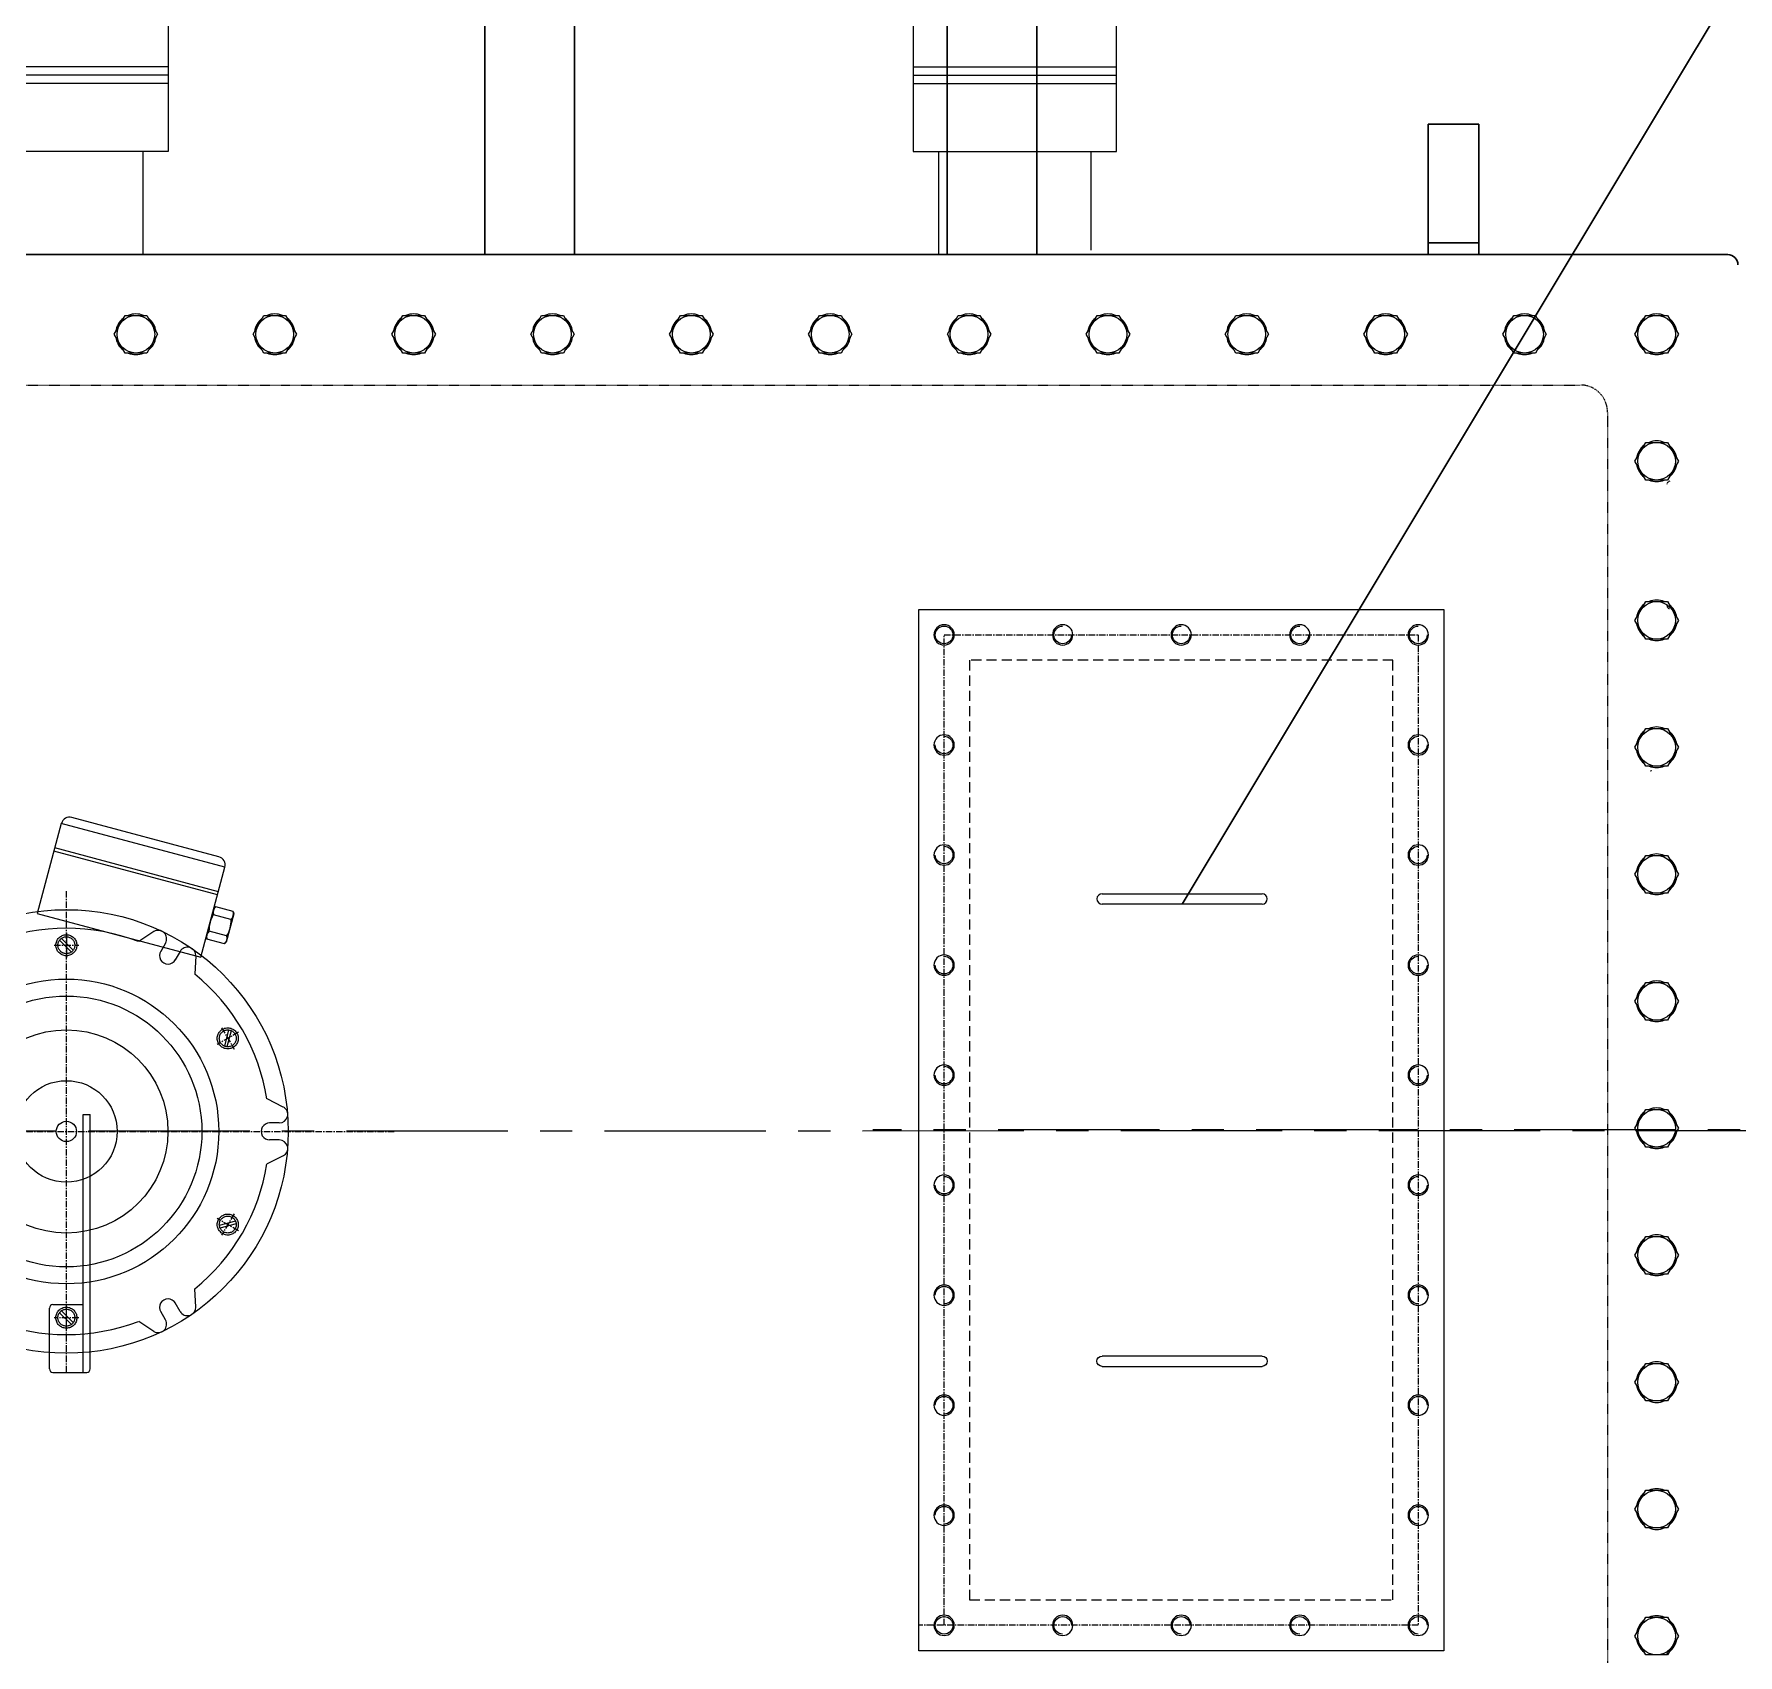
# Model space of a CAD drawing. Extents: x 54056 to 359947, y -41534 to 373650.
# Drawn here: x 80506 to 81512, y -29203 to -28246 of the extents above; entities that cross this region are included whole.
import ezdxf

# ---------------------------------------------------------------- set-up
doc = ezdxf.new("R2010")
doc.units = 0
doc.header["$LTSCALE"] = 3
doc.header["$MEASUREMENT"] = 0
for name, pattern in [('ACISOTGL', [3, 2, -1]), ('CENTER', [50.8, 31.75, -6.35, 6.35, -6.35]), ('CENTERX2', [20.32, 12.7, -2.54, 2.54, -2.54]), ('HIDDEN', [0.2, 0.1, -0.1])]:
    doc.linetypes.add(name, pattern=pattern)
doc.layers.get('0').update_dxf_attribs({"linetype": 'CONTINUOUS', "lineweight": 30})
for name, color, linetype in [('02___PRT_ALL_AXES', 7, 'CONTINUOUS'), ('02__ASM_ALL_AXES', 7, 'CONTINUOUS'), ('1', 6, 'CENTER'), ('2细线层', 4, 'CONTINUOUS'), ('4', 4, 'CONTINUOUS'), ('DEFAULT_2', 8, 'HIDDEN'), ('ROUNDS', 7, 'CONTINUOUS'), ('THICK_LINE', 255, 'CONTINUOUS')]:
    doc.layers.add(name, color=color, linetype=linetype)
doc.layers.add('DIM', color=4, linetype='CONTINUOUS', lineweight=20)
doc.layers.add('标注、文本', color=3, linetype='CONTINUOUS', lineweight=25)

# ---------------------------------------------------------------- blocks, each defined once
blk = doc.blocks.new('965821542')
at = {"color": 3, "ltscale": 2}
blk.add_line((176126.7, -208033.5), (175452.7, -208033.5), dxfattribs=at)
at = {"layer": '1', "color": 3, "ltscale": 8}
for p, q in [((175482.7, -207766), (176067.7, -207766)), ((176077.7, -207766), (175482.7, -207766)), ((175482.7, -207766), (176077.7, -207766)), ((175482.7, -207988.5), (175482.7, -207766)), ((175492.7, -207988.5), (175492.7, -207766)), ((175527.7, -207988.5), (175527.7, -207766)), ((175537.7, -207988.5), (175537.7, -207766)), ((175572.7, -207988.5), (175572.7, -207766)), ((175582.7, -207988.5), (175582.7, -207766)), ((175617.7, -207988.5), (175617.7, -207766)), ((175627.7, -207988.5), (175627.7, -207766)), ((175662.7, -207988.5), (175662.7, -207766)), ((175672.7, -207988.5), (175672.7, -207766)), ((175707.7, -207988.5), (175707.7, -207766)), ((175717.7, -207988.5), (175717.7, -207766)), ((175752.7, -207988.5), (175752.7, -207766)), ((175762.7, -207988.5), (175762.7, -207766)), ((175797.7, -207988.5), (175797.7, -207766)), ((175807.7, -207988.5), (175807.7, -207766)), ((175842.7, -207988.5), (175842.7, -207766)), ((175852.7, -207988.5), (175852.7, -207766)), ((175887.7, -207988.5), (175887.7, -207766)), ((175897.7, -207988.5), (175897.7, -207766)), ((175932.7, -207988.5), (175932.7, -207766)), ((175942.7, -207988.5), (175942.7, -207766)), ((175977.7, -207988.5), (175977.7, -207766)), ((175987.7, -207988.5), (175987.7, -207766)), ((176022.7, -207988.5), (176022.7, -207766)), ((176032.7, -207988.5), (176032.7, -207766)), ((176067.7, -207988.5), (176067.7, -207766)), ((176077.7, -207988.5), (176077.7, -207766)), ((176176.7, -207973.5), (176176.7, -208093.5)), ((176181.7, -207973.5), (176181.7, -208093.5)), ((176186.7, -207973.5), (176186.7, -208093.5)), ((175452.7, -207988.5), (176126.7, -207988.5)), ((176226.7, -207988.5), (176287.7, -207988.5)), ((176287.7, -207988.5), (176287.7, -208078.5)), ((175452.7, -208078.5), (176126.7, -208078.5)), ((175482.7, -208078.5), (175482.7, -208301)), ((175492.7, -208078.5), (175492.7, -208301)), ((175527.7, -208078.5), (175527.7, -208301)), ((175537.7, -208078.5), (175537.7, -208301)), ((175572.7, -208078.5), (175572.7, -208301)), ((175582.7, -208078.5), (175582.7, -208301)), ((175617.7, -208078.5), (175617.7, -208301)), ((175627.7, -208078.5), (175627.7, -208301)), ((175662.7, -208078.5), (175662.7, -208301)), ((175672.7, -208078.5), (175672.7, -208301)), ((175707.7, -208078.5), (175707.7, -208301)), ((175717.7, -208078.5), (175717.7, -208301)), ((175752.7, -208078.5), (175752.7, -208301)), ((175762.7, -208078.5), (175762.7, -208301)), ((175797.7, -208078.5), (175797.7, -208301)), ((175807.7, -208078.5), (175807.7, -208301)), ((175842.7, -208078.5), (175842.7, -208301)), ((175852.7, -208078.5), (175852.7, -208301)), ((175887.7, -208078.5), (175887.7, -208301)), ((175897.7, -208078.5), (175897.7, -208301)), ((175932.7, -208078.5), (175932.7, -208301)), ((175942.7, -208078.5), (175942.7, -208301)), ((175977.7, -208078.5), (175977.7, -208301)), ((175987.7, -208078.5), (175987.7, -208301)), ((176022.7, -208078.5), (176022.7, -208301)), ((176032.7, -208078.5), (176032.7, -208301)), ((176067.7, -208078.5), (176067.7, -208301)), ((176077.7, -208078.5), (176077.7, -208301)), ((176226.7, -208078.5), (176285, -208078.5)), ((176077.7, -208301), (175482.7, -208301))]:
    blk.add_line(p, q, dxfattribs=at)
at = {"layer": '1', "color": 3, "ltscale": 4}
for p, q in [((175452.7, -207988.5), (175452.7, -208078.5)), ((175462.7, -207988.5), (175462.7, -208078.5))]:
    blk.add_line(p, q, dxfattribs=at)
at = {"layer": '1', "color": 3, "ltscale": 8}
blk.add_lwpolyline([(176126.7, -207973.5), (176226.7, -207973.5), (176226.7, -208093.5), (176126.7, -208093.5)], close=True, dxfattribs=at)
blk = doc.blocks.new('压力释放阀')
at = {"layer": '1', "color": 1, "linetype": 'CENTERX2', "lineweight": -3, "ltscale": 0.1}
for p, q in [((57156.8, -167760.2), (57156.8, -167475.7)), ((57149.5, -167507.9), (57164.1, -167507.9)), ((57057.9, -167569.2), (57065.2, -167556.6)), ((57248.5, -167556.6), (57255.8, -167569.2)), ((57055.3, -167559.3), (57067.9, -167566.6)), ((57258.4, -167559.3), (57245.8, -167566.6)), ((56962.5, -167617.9), (57351.2, -167617.9)), ((57065.2, -167679.2), (57057.9, -167666.6)), ((57255.8, -167666.6), (57248.5, -167679.2)), ((57055.3, -167676.6), (57067.9, -167669.3)), ((57258.4, -167676.6), (57245.8, -167669.3)), ((57164.1, -167727.9), (57149.5, -167727.9))]:
    blk.add_line(p, q, dxfattribs=at)
at = {"layer": '1'}
for p, q in [((57152.8, -167505), (57159.8, -167512)), ((57153.9, -167503.9), (57160.9, -167510.8)), ((57252.6, -167557.9), (57250.1, -167567.5)), ((57056.6, -167563.4), (57066.1, -167560.9)), ((57057, -167565), (57066.6, -167562.4)), ((57254.2, -167558.4), (57251.6, -167567.9)), ((57059.5, -167677.5), (57062.1, -167667.9)), ((57061.1, -167677.9), (57063.6, -167668.4)), ((57256.7, -167670.9), (57247.1, -167673.4)), ((57257.1, -167672.4), (57247.5, -167675)), ((57159.8, -167732), (57152.8, -167725)), ((57160.9, -167730.8), (57153.9, -167723.9))]:
    blk.add_line(p, q, dxfattribs=at)
for centre, radius in [((57156.8, -167507.9), 6.2), ((57156.8, -167507.9), 5), ((57061.6, -167562.9), 6.2), ((57061.6, -167562.9), 5), ((57252.1, -167562.9), 6.2), ((57252.1, -167562.9), 5), ((57061.6, -167672.9), 6.2), ((57061.6, -167672.9), 5), ((57252.1, -167672.9), 6.2), ((57252.1, -167672.9), 5), ((57156.8, -167727.9), 6.2), ((57156.8, -167727.9), 5)]:
    blk.add_circle(centre, radius, dxfattribs=at)
at = {"layer": '4'}
for p, q in [((57156.8, -167500.6), (57156.8, -167515.2)), ((57156.8, -167735.2), (57156.8, -167720.6))]:
    blk.add_line(p, q, dxfattribs=at)
at = {"layer": 'THICK_LINE', "color": 95, "linetype": 'Continuous'}
for p, q in [((57243.9, -167486.3), (57239.4, -167502.9)), ((57245, -167485.2), (57243.9, -167486.3)), ((57255.3, -167487.9), (57245, -167485.2)), ((57254, -167492.7), (57243.7, -167490)), ((57255.7, -167489.4), (57251.2, -167506)), ((57255.3, -167487.9), (57255.7, -167489.4)), ((57239.8, -167504.3), (57239.4, -167502.9)), ((57250.1, -167507.1), (57239.8, -167504.3)), ((57251.4, -167502.3), (57241.1, -167499.6)), ((57250.1, -167507.1), (57251.2, -167506))]:
    blk.add_line(p, q, dxfattribs=at)
for centre, radius, start, end in [((57248, -167488.6), 4.57, 131.2954, 197.0856), ((57259, -167499.2), 18, 148.9966, 181.0034), ((57236.1, -167493.1), 18, 328.9966, 1.0034), ((57250.9, -167489.4), 4.57, 312.9144, 18.7046), ((57244.2, -167502.9), 4.57, 132.9144, 198.7046), ((57247.1, -167503.7), 4.57, 311.2954, 17.5588)]:
    blk.add_arc(centre, radius, start, end, dxfattribs=at)
at = {"layer": '标注、文本'}
for p, q in [((57153.8, -167435.9), (57139.6, -167489.1)), ((57250.4, -167461.8), (57153.8, -167435.9)), ((57246.9, -167455.7), (57160, -167432.4)), ((57246, -167478.2), (57149.4, -167452.4)), ((57246.6, -167476.3), (57150, -167450.4)), ((57236.2, -167514.9), (57250.4, -167461.8)), ((57139.6, -167489.1), (57236.2, -167514.9)), ((57098.4, -167506.6), (57101.2, -167511.6)), ((57098.4, -167506.6), (57101.2, -167511.6)), ((57105.3, -167499.8), (57114.2, -167505.7)), ((57208.4, -167499.8), (57199.5, -167505.7)), ((57215.3, -167506.6), (57212.5, -167511.6)), ((57080.4, -167514.2), (57081, -167524.9)), ((57089.7, -167511.6), (57092.6, -167516.6)), ((57224, -167511.6), (57221.1, -167516.6)), ((57224, -167511.6), (57221.1, -167516.6)), ((57233.3, -167514.2), (57232.7, -167524.9)), ((57028.8, -167603.5), (57038.4, -167598.7)), ((57166.8, -167760.2), (57166.8, -167607.9)), ((57166.8, -167607.9), (57170.8, -167607.9)), ((57170.8, -167758.2), (57170.8, -167607.9)), ((57284.9, -167603.5), (57275.3, -167598.7)), ((57031.2, -167612.9), (57036.9, -167612.9)), ((57031.2, -167612.9), (57036.9, -167612.9)), ((57282.5, -167612.9), (57276.7, -167612.9)), ((57031.2, -167622.9), (57036.9, -167622.9)), ((57282.5, -167622.9), (57276.7, -167622.9)), ((57282.5, -167622.9), (57276.7, -167622.9)), ((57028.8, -167632.3), (57038.4, -167637.1)), ((57284.9, -167632.3), (57275.3, -167637.1)), ((57080.4, -167721.6), (57081, -167710.9)), ((57233.3, -167721.6), (57232.7, -167710.9)), ((57089.7, -167724.2), (57092.6, -167719.2)), ((57089.7, -167724.2), (57092.6, -167719.2)), ((57098.4, -167729.2), (57101.2, -167724.2)), ((57146.8, -167758.2), (57146.8, -167722.2)), ((57148.8, -167720.2), (57166.8, -167720.2)), ((57215.3, -167729.2), (57212.5, -167724.2)), ((57215.3, -167729.2), (57212.5, -167724.2)), ((57224, -167724.2), (57221.1, -167719.2)), ((57105.3, -167736), (57114.2, -167730.1)), ((57208.4, -167736), (57199.5, -167730.1)), ((57148.8, -167760.2), (57168.8, -167760.2))]:
    blk.add_line(p, q, dxfattribs=at)
for radius in [131, 90, 80, 60, 30, 6]:
    blk.add_circle((57156.8, -167617.9), radius, dxfattribs=at)
for centre, radius, start, end in [((57158.7, -167437.2), 5, 75, 165), ((57245.6, -167460.5), 5, 345, 75), ((57102.7, -167504.1), 5, 59.0943, 210), ((57156.8, -167617.9), 120, 69.2011, 110.7989), ((57211, -167504.1), 5, 330, 120.9057), ((57085.4, -167514.1), 5, 30, 180.9057), ((57096.8, -167514), 5, 208.806, 31.194), ((57216.8, -167514), 5, 148.806, 331.194), ((57228.3, -167514.1), 5, 359.0943, 150), ((57156.8, -167617.9), 120, 129.2011, 170.7989), ((57156.8, -167617.9), 120, 9.2011, 50.7989), ((57031.2, -167607.9), 5, 119.0943, 270), ((57282.5, -167607.9), 5, 270, 60.9057), ((57036.8, -167617.9), 5, 268.806, 91.194), ((57276.8, -167617.9), 5, 88.806, 271.194), ((57031.2, -167627.9), 5, 90, 240.9057), ((57282.5, -167627.9), 5, 299.0943, 90), ((57156.8, -167617.9), 120, 189.2011, 230.7989), ((57156.8, -167617.9), 120, 309.2011, 350.7989), ((57096.8, -167721.8), 5, 328.806, 151.194), ((57216.8, -167721.8), 5, 28.806, 211.194), ((57085.4, -167721.7), 5, 179.0943, 330), ((57148.8, -167722.2), 2, 90, 180), ((57228.3, -167721.7), 5, 210, 0.9057), ((57102.7, -167731.7), 5, 150, 300.9057), ((57156.8, -167617.9), 120, 249.2011, 290.7989), ((57211, -167731.7), 5, 239.0943, 30), ((57148.8, -167758.2), 2, 180, 270)]:
    blk.add_arc(centre, radius, start, end, dxfattribs=at)
at = {"layer": '标注、文本', "lineweight": -3, "ltscale": 0.1}
blk.add_arc((57168.8, -167758.2), 2, 270, 0, dxfattribs=at)
blk = doc.blocks.new('A$C279C5193')
at = {"layer": '2细线层', "ltscale": 5}
for points in [[(3, 6), (97.6, 6)], [(97.6, 0), (3, 0)]]:
    blk.add_lwpolyline(points, dxfattribs=at)
for centre, start, end in [((3, 3), 90, 270), ((97.6, 3), 270, 90)]:
    blk.add_arc(centre, 3.02, start, end, dxfattribs=at)
blk = doc.blocks.new('A$Ca25edfa1')
at = {"color": 2, "linetype": 'ACISOTGL', "lineweight": -3}
blk.add_lwpolyline([(-199.75, 122.52), (355.25, 122.52), (355.25, -127.48), (-199.75, -127.48)], close=True, dxfattribs=at)
at = {"color": 3}
for centre, start, end in [((-214.75, 137.52), 180, 90), ((-214.75, 137.52), 180, 90), ((-214.75, 137.52), 180, 90), ((-214.75, 137.52), 180, 90), ((-149.75, 137.52), 180, 90), ((-84.75, 137.52), 180, 90), ((-19.75, 137.52), 180, 90), ((45.25, 137.52), 90, 0), ((110.25, 137.52), 90, 0), ((175.25, 137.52), 90, 0), ((240.25, 137.52), 90, 0), ((305.25, 137.52), 90, 0), ((370.25, 137.52), 90, 0), ((370.25, 137.52), 90, 0), ((370.25, 137.52), 90, 0), ((-214.75, 67.52), 180, 90), ((370.25, 67.52), 90, 0), ((-214.75, -2.48), 180, 90), ((370.25, -2.48), 90, 0), ((-214.75, -72.48), 180, 90), ((370.25, -72.48), 90, 0), ((-214.75, -142.48), 180, 90), ((-214.75, -142.48), 270, 180), ((-214.75, -142.48), 270, 180), ((-214.75, -142.48), 270, 180), ((-214.75, -142.48), 270, 180), ((-214.75, -142.48), 270, 180), ((-149.75, -142.48), 270, 180), ((-84.75, -142.48), 270, 180), ((-19.75, -142.48), 270, 180), ((45.25, -142.48), 0, 270), ((110.25, -142.48), 0, 270), ((175.25, -142.48), 0, 270), ((240.25, -142.48), 0, 270), ((305.25, -142.48), 0, 270), ((370.25, -142.48), 90, 0), ((370.25, -142.48), 0, 270), ((370.25, -142.48), 0, 270), ((370.25, -142.48), 0, 270), ((370.25, -142.48), 0, 270)]:
    blk.add_arc(centre, 5.2, start, end, dxfattribs=at)
at = {"layer": '1', "color": 1, "linetype": 'CENTERX2', "lineweight": -3, "ltscale": 0.1}
for p, q in [((370.25, 137.52), (-214.75, 137.52)), ((-214.75, 137.52), (-214.75, -157.48)), ((370.25, -142.48), (370.25, 137.52)), ((-214.75, -142.48), (370.25, -142.48))]:
    blk.add_line(p, q, dxfattribs=at)
at = {"layer": '2细线层', "ltscale": 5}
for p, q in [((385.25, 152.52), (-229.75, 152.52)), ((-229.75, 152.52), (-229.75, -157.48)), ((385.25, -157.48), (385.25, 152.52)), ((-229.75, -157.48), (385.25, -157.48))]:
    blk.add_line(p, q, dxfattribs=at)
for centre in [(-214.75, 137.52), (-214.75, 137.52), (-214.75, 137.52), (-214.75, 137.52), (-149.75, 137.52), (-84.75, 137.52), (-19.75, 137.52), (45.25, 137.52), (110.25, 137.52), (175.25, 137.52), (240.25, 137.52), (305.25, 137.52), (370.25, 137.52), (370.25, 137.52), (370.25, 137.52), (-214.75, 67.52), (370.25, 67.52), (-214.75, -2.48), (370.25, -2.48), (-214.75, -72.48), (370.25, -72.48), (-214.75, -142.48), (-214.75, -142.48), (-214.75, -142.48), (-214.75, -142.48), (-214.75, -142.48), (-214.75, -142.48), (-149.75, -142.48), (-84.75, -142.48), (-19.75, -142.48), (45.25, -142.48), (110.25, -142.48), (175.25, -142.48), (240.25, -142.48), (305.25, -142.48), (370.25, -142.48), (370.25, -142.48), (370.25, -142.48), (370.25, -142.48), (370.25, -142.48)]:
    blk.add_circle(centre, 6, dxfattribs=at)
at = {"layer": '标注、文本', "rotation": 90.00000000000001}
blk.add_blockref('A$C279C5193', (-55.79, -52.24), dxfattribs=at)
at = {"layer": '标注、文本', "xscale": -1, "rotation": 270}
blk.add_blockref('A$C279C5193', (211.29, -52.24), dxfattribs=at)

msp = doc.modelspace()

# ---------------------------------------------------------------- linework, layer by layer
at = {"color": 1, "linetype": 'ByBlock'}
msp.add_line((81183.566, -28759.812), (81844.146, -27659.49), dxfattribs=at)
at = {"color": 7, "linetype": 'Continuous'}
for p, q in [((80771.75, -28376.23), (80771.75, -27943.23)), ((80824.75, -28376.23), (80824.75, -27943.23)), ((81044.75, -27943.23), (81044.75, -28376.23)), ((81097.75, -27943.23), (81097.75, -28376.23)), ((81358.75, -28299.23), (81328.75, -28299.23)), ((81328.75, -28299.23), (81328.75, -28376.23)), ((81358.75, -28376.23), (81358.75, -28299.23)), ((81358.75, -28369.23), (81328.75, -28369.23)), ((81505.75, -28376.23), (79543.75, -28376.23))]:
    msp.add_line(p, q, dxfattribs=at)
msp.add_arc((81505.75, -28382.23), 6, 0, 90, dxfattribs=at)
at = {"layer": '02___PRT_ALL_AXES', "color": 7, "linetype": 'Continuous'}
for p, q in [((80552.918, -28423.23), (80559.334, -28412.117)), ((80559.334, -28412.117), (80572.166, -28412.117)), ((80572.166, -28412.117), (80578.582, -28423.23)), ((80634.918, -28423.23), (80641.334, -28412.117)), ((80641.334, -28412.117), (80654.166, -28412.117)), ((80654.166, -28412.117), (80660.582, -28423.23)), ((80716.918, -28423.23), (80723.334, -28412.117)), ((80723.334, -28412.117), (80736.166, -28412.117)), ((80736.166, -28412.117), (80742.582, -28423.23)), ((80798.918, -28423.23), (80805.334, -28412.117)), ((80805.334, -28412.117), (80818.166, -28412.117)), ((80818.166, -28412.117), (80824.582, -28423.23)), ((80880.918, -28423.23), (80887.334, -28412.117)), ((80887.334, -28412.117), (80900.166, -28412.117)), ((80900.166, -28412.117), (80906.582, -28423.23)), ((80962.918, -28423.23), (80969.334, -28412.117)), ((80969.334, -28412.117), (80982.166, -28412.117)), ((80982.166, -28412.117), (80988.582, -28423.23)), ((81044.918, -28423.23), (81051.334, -28412.117)), ((81051.334, -28412.117), (81064.166, -28412.117)), ((81064.166, -28412.117), (81070.582, -28423.23)), ((81126.918, -28423.23), (81133.334, -28412.117)), ((81133.334, -28412.117), (81146.166, -28412.117)), ((81146.166, -28412.117), (81152.582, -28423.23)), ((81208.918, -28423.23), (81215.334, -28412.117)), ((81215.334, -28412.117), (81228.166, -28412.117)), ((81228.166, -28412.117), (81234.582, -28423.23)), ((81290.918, -28423.23), (81297.334, -28412.117)), ((81297.334, -28412.117), (81310.166, -28412.117)), ((81310.166, -28412.117), (81316.582, -28423.23)), ((81372.918, -28423.23), (81379.334, -28412.117)), ((81379.334, -28412.117), (81392.166, -28412.117)), ((81392.166, -28412.117), (81398.582, -28423.23)), ((81450.918, -28423.23), (81457.334, -28412.117)), ((81457.334, -28412.117), (81470.166, -28412.117)), ((81470.166, -28412.117), (81476.582, -28423.23)), ((80559.334, -28434.342), (80552.918, -28423.23)), ((80578.582, -28423.23), (80572.166, -28434.342)), ((80641.334, -28434.342), (80634.918, -28423.23)), ((80660.582, -28423.23), (80654.166, -28434.342)), ((80723.334, -28434.342), (80716.918, -28423.23)), ((80742.582, -28423.23), (80736.166, -28434.342)), ((80805.334, -28434.342), (80798.918, -28423.23)), ((80824.582, -28423.23), (80818.166, -28434.342)), ((80887.334, -28434.342), (80880.918, -28423.23)), ((80906.582, -28423.23), (80900.166, -28434.342)), ((80969.334, -28434.342), (80962.918, -28423.23)), ((80988.582, -28423.23), (80982.166, -28434.342)), ((81051.334, -28434.342), (81044.918, -28423.23)), ((81070.582, -28423.23), (81064.166, -28434.342)), ((81133.334, -28434.342), (81126.918, -28423.23)), ((81152.582, -28423.23), (81146.166, -28434.342)), ((81215.334, -28434.342), (81208.918, -28423.23)), ((81234.582, -28423.23), (81228.166, -28434.342)), ((81297.334, -28434.342), (81290.918, -28423.23)), ((81316.582, -28423.23), (81310.166, -28434.342)), ((81379.334, -28434.342), (81372.918, -28423.23)), ((81398.582, -28423.23), (81392.166, -28434.342)), ((81457.334, -28434.342), (81450.918, -28423.23)), ((81476.582, -28423.23), (81470.166, -28434.342)), ((80572.166, -28434.342), (80559.334, -28434.342)), ((80654.166, -28434.342), (80641.334, -28434.342)), ((80736.166, -28434.342), (80723.334, -28434.342)), ((80818.166, -28434.342), (80805.334, -28434.342)), ((80900.166, -28434.342), (80887.334, -28434.342)), ((80982.166, -28434.342), (80969.334, -28434.342)), ((81064.166, -28434.342), (81051.334, -28434.342)), ((81146.166, -28434.342), (81133.334, -28434.342)), ((81228.166, -28434.342), (81215.334, -28434.342)), ((81310.166, -28434.342), (81297.334, -28434.342)), ((81392.166, -28434.342), (81379.334, -28434.342)), ((81470.166, -28434.342), (81457.334, -28434.342)), ((81450.918, -28498.23), (81457.334, -28487.117)), ((81457.334, -28487.117), (81470.166, -28487.117)), ((81470.166, -28487.117), (81476.582, -28498.23)), ((81457.334, -28509.342), (81450.918, -28498.23)), ((81476.582, -28498.23), (81470.166, -28509.342)), ((81470.166, -28509.342), (81457.334, -28509.342)), ((81450.918, -28592.23), (81457.334, -28581.118)), ((81457.334, -28581.118), (81470.166, -28581.118)), ((81470.166, -28581.118), (81476.582, -28592.23)), ((81457.334, -28603.342), (81450.918, -28592.23)), ((81476.582, -28592.23), (81470.166, -28603.342)), ((81470.166, -28603.342), (81457.334, -28603.342)), ((81450.918, -28667.23), (81457.334, -28656.118)), ((81457.334, -28656.118), (81470.166, -28656.118)), ((81470.166, -28656.118), (81476.582, -28667.23)), ((81457.334, -28678.342), (81450.918, -28667.23)), ((81476.582, -28667.23), (81470.166, -28678.342)), ((81470.166, -28678.342), (81457.334, -28678.342)), ((81450.918, -28742.23), (81457.334, -28731.118)), ((81457.334, -28731.118), (81470.166, -28731.118)), ((81470.166, -28731.118), (81476.582, -28742.23)), ((81457.334, -28753.342), (81450.918, -28742.23)), ((81476.582, -28742.23), (81470.166, -28753.342)), ((81470.166, -28753.342), (81457.334, -28753.342)), ((81450.918, -28817.23), (81457.334, -28806.118)), ((81457.334, -28806.118), (81470.166, -28806.118)), ((81470.166, -28806.118), (81476.582, -28817.23)), ((81457.334, -28828.342), (81450.918, -28817.23)), ((81476.582, -28817.23), (81470.166, -28828.342)), ((81470.166, -28828.342), (81457.334, -28828.342)), ((81450.918, -28892.23), (81457.334, -28881.118)), ((81457.334, -28881.118), (81470.166, -28881.118)), ((81470.166, -28881.118), (81476.582, -28892.23)), ((81457.334, -28903.342), (81450.918, -28892.23)), ((81476.582, -28892.23), (81470.166, -28903.342)), ((81470.166, -28903.342), (81457.334, -28903.342)), ((81450.918, -28967.23), (81457.334, -28956.118)), ((81457.334, -28956.118), (81470.166, -28956.118)), ((81470.166, -28956.118), (81476.582, -28967.23)), ((81457.334, -28978.342), (81450.918, -28967.23)), ((81476.582, -28967.23), (81470.166, -28978.342)), ((81470.166, -28978.342), (81457.334, -28978.342)), ((81450.918, -29042.23), (81457.334, -29031.118)), ((81457.334, -29031.118), (81470.166, -29031.118)), ((81470.166, -29031.118), (81476.582, -29042.23)), ((81457.334, -29053.342), (81450.918, -29042.23)), ((81476.582, -29042.23), (81470.166, -29053.342)), ((81470.166, -29053.342), (81457.334, -29053.342)), ((81450.918, -29117.23), (81457.334, -29106.118)), ((81457.334, -29106.118), (81470.166, -29106.118)), ((81470.166, -29106.118), (81476.582, -29117.23)), ((81457.334, -29128.342), (81450.918, -29117.23)), ((81476.582, -29117.23), (81470.166, -29128.342)), ((81470.166, -29128.342), (81457.334, -29128.342)), ((81450.918, -29192.23), (81457.334, -29181.118)), ((81457.334, -29181.118), (81470.166, -29181.118)), ((81470.166, -29181.118), (81476.582, -29192.23)), ((81457.334, -29203.342), (81450.918, -29192.23)), ((81476.582, -29192.23), (81470.166, -29203.342)), ((81470.166, -29203.342), (81457.334, -29203.342))]:
    msp.add_line(p, q, dxfattribs=at)
at = {"layer": '02___PRT_ALL_AXES', "color": 7, "linetype": 'CENTER'}
msp.add_line((81779.75, -28893.23), (81000.867, -28893.23), dxfattribs=at)
at = {"layer": '02___PRT_ALL_AXES', "color": 7, "linetype": 'Continuous'}
for centre in [(80565.75, -28423.23), (80647.75, -28423.23), (80729.75, -28423.23), (80811.75, -28423.23), (80893.75, -28423.23), (80975.75, -28423.23), (81057.75, -28423.23), (81139.75, -28423.23), (81221.75, -28423.23), (81303.75, -28423.23), (81385.75, -28423.23), (81463.75, -28423.23), (81463.75, -28498.23), (81463.75, -28592.23), (81463.75, -28667.23), (81463.75, -28742.23), (81463.75, -28817.23), (81463.75, -28892.23), (81463.75, -28967.23), (81463.75, -29042.23), (81463.75, -29117.23), (81463.75, -29192.23)]:
    msp.add_circle(centre, 11.113, dxfattribs=at)
for centre, start, end in [((80565.75, -28423.23), 67.934617, 112.065383), ((80647.75, -28423.23), 67.934617, 112.065383), ((80729.75, -28423.23), 67.934617, 112.065383), ((80811.75, -28423.23), 67.934617, 112.065383), ((80893.75, -28423.23), 67.934617, 112.065383), ((80975.75, -28423.23), 67.934617, 112.065383), ((81057.75, -28423.23), 67.934617, 112.065383), ((81139.75, -28423.23), 67.934617, 112.065383), ((81221.75, -28423.23), 67.934617, 112.065383), ((81303.75, -28423.23), 67.934617, 112.065383), ((81385.75, -28423.23), 67.934617, 112.065383), ((81463.75, -28423.23), 67.934617, 112.065383), ((80565.75, -28423.23), 127.934617, 172.064893), ((80565.75, -28423.23), 7.935107, 52.065383), ((80647.75, -28423.23), 127.934617, 172.064893), ((80647.75, -28423.23), 7.935107, 52.065383), ((80729.75, -28423.23), 127.934617, 172.064893), ((80729.75, -28423.23), 7.935107, 52.065383), ((80811.75, -28423.23), 127.934617, 172.064893), ((80811.75, -28423.23), 7.935107, 52.065383), ((80893.75, -28423.23), 127.934617, 172.064893), ((80893.75, -28423.23), 7.935107, 52.065383), ((80975.75, -28423.23), 127.934617, 172.064893), ((80975.75, -28423.23), 7.935107, 52.065383), ((81057.75, -28423.23), 127.934617, 172.064893), ((81057.75, -28423.23), 7.935107, 52.065383), ((81139.75, -28423.23), 127.934617, 172.064893), ((81139.75, -28423.23), 7.935107, 52.065383), ((81221.75, -28423.23), 127.934617, 172.064893), ((81221.75, -28423.23), 7.935107, 52.065383), ((81303.75, -28423.23), 127.934617, 172.064893), ((81303.75, -28423.23), 7.935107, 52.065383), ((81385.75, -28423.23), 127.934617, 172.064893), ((81385.75, -28423.23), 7.935107, 52.065383), ((81463.75, -28423.23), 127.934617, 172.064893), ((81463.75, -28423.23), 7.935107, 52.065383), ((80565.75, -28423.23), 187.935107, 232.065383), ((80565.75, -28423.23), 307.934617, 352.064893), ((80647.75, -28423.23), 187.935107, 232.065383), ((80647.75, -28423.23), 307.934617, 352.064893), ((80729.75, -28423.23), 187.935107, 232.065383), ((80729.75, -28423.23), 307.934617, 352.064893), ((80811.75, -28423.23), 187.935107, 232.065383), ((80811.75, -28423.23), 307.934617, 352.064893), ((80893.75, -28423.23), 187.935107, 232.065383), ((80893.75, -28423.23), 307.934617, 352.064893), ((80975.75, -28423.23), 187.935107, 232.065383), ((80975.75, -28423.23), 307.934617, 352.064893), ((81057.75, -28423.23), 187.935107, 232.065383), ((81057.75, -28423.23), 307.934617, 352.064893), ((81139.75, -28423.23), 187.935107, 232.065383), ((81139.75, -28423.23), 307.934617, 352.064893), ((81221.75, -28423.23), 187.935107, 232.065383), ((81221.75, -28423.23), 307.934617, 352.064893), ((81303.75, -28423.23), 187.935107, 232.065383), ((81303.75, -28423.23), 307.934617, 352.064893), ((81385.75, -28423.23), 187.935107, 232.065383), ((81385.75, -28423.23), 307.934617, 352.064893), ((81463.75, -28423.23), 187.935107, 232.065383), ((81463.75, -28423.23), 307.934617, 352.064893), ((80565.75, -28423.23), 247.934617, 292.065383), ((80647.75, -28423.23), 247.934617, 292.065383), ((80729.75, -28423.23), 247.934617, 292.065383), ((80811.75, -28423.23), 247.934617, 292.065383), ((80893.75, -28423.23), 247.934617, 292.065383), ((80975.75, -28423.23), 247.934617, 292.065383), ((81057.75, -28423.23), 247.934617, 292.065383), ((81139.75, -28423.23), 247.934617, 292.065383), ((81221.75, -28423.23), 247.934617, 292.065383), ((81303.75, -28423.23), 247.934617, 292.065383), ((81385.75, -28423.23), 247.934617, 292.065383), ((81463.75, -28423.23), 247.934617, 292.065383), ((81463.75, -28498.23), 127.934617, 172.064893), ((81463.75, -28498.23), 67.934617, 112.065383), ((81463.75, -28498.23), 7.935107, 52.065383), ((81463.75, -28498.23), 187.935107, 232.065383), ((81463.75, -28498.23), 307.934617, 352.064893), ((81463.75, -28498.23), 247.934617, 292.065383), ((81463.75, -28592.23), 127.934617, 172.064893), ((81463.75, -28592.23), 67.934617, 112.065383), ((81463.75, -28592.23), 7.935107, 52.065383), ((81463.75, -28592.23), 187.935107, 232.065383), ((81463.75, -28592.23), 247.934617, 292.065383), ((81463.75, -28592.23), 307.934617, 352.064893), ((81463.75, -28667.23), 127.934617, 172.064893), ((81463.75, -28667.23), 67.934617, 112.065383), ((81463.75, -28667.23), 7.935107, 52.065383), ((81463.75, -28667.23), 187.935107, 232.065383), ((81463.75, -28667.23), 307.934617, 352.064893), ((81463.75, -28667.23), 247.934617, 292.065383), ((81463.75, -28742.23), 127.934617, 172.064893), ((81463.75, -28742.23), 67.934617, 112.065383), ((81463.75, -28742.23), 7.935107, 52.065383), ((81463.75, -28742.23), 187.935107, 232.065383), ((81463.75, -28742.23), 307.934617, 352.064893), ((81463.75, -28742.23), 247.934617, 292.065383), ((81463.75, -28817.23), 127.934617, 172.064893), ((81463.75, -28817.23), 67.934617, 112.065383), ((81463.75, -28817.23), 7.935107, 52.065383), ((81463.75, -28817.23), 187.935107, 232.065383), ((81463.75, -28817.23), 307.934617, 352.064893), ((81463.75, -28817.23), 247.934617, 292.065383), ((81463.75, -28892.23), 127.934617, 172.064893), ((81463.75, -28892.23), 67.934617, 112.065383), ((81463.75, -28892.23), 7.935107, 52.065383), ((81463.75, -28892.23), 187.935107, 232.065383), ((81463.75, -28892.23), 307.934617, 352.064893), ((81463.75, -28892.23), 247.934617, 292.065383), ((81463.75, -28967.23), 67.934617, 112.065383), ((81463.75, -28967.23), 127.934617, 172.064893), ((81463.75, -28967.23), 7.935107, 52.065383), ((81463.75, -28967.23), 187.935107, 232.065383), ((81463.75, -28967.23), 307.934617, 352.064893), ((81463.75, -28967.23), 247.934617, 292.065383), ((81463.75, -29042.23), 127.934617, 172.064893), ((81463.75, -29042.23), 67.934617, 112.065383), ((81463.75, -29042.23), 7.935107, 52.065383), ((81463.75, -29042.23), 187.935107, 232.065383), ((81463.75, -29042.23), 307.934617, 352.064893), ((81463.75, -29042.23), 247.934617, 292.065383), ((81463.75, -29117.23), 67.934617, 112.065383), ((81463.75, -29117.23), 127.934617, 172.064893), ((81463.75, -29117.23), 7.935107, 52.065383), ((81463.75, -29117.23), 187.935107, 232.065383), ((81463.75, -29117.23), 307.934617, 352.064893), ((81463.75, -29117.23), 247.934617, 292.065383), ((81463.75, -29192.23), 127.934617, 172.064893), ((81463.75, -29192.23), 67.934617, 112.065383), ((81463.75, -29192.23), 7.935107, 52.065383), ((81463.75, -29192.23), 187.935107, 232.065383), ((81463.75, -29192.23), 307.934617, 352.064893)]:
    msp.add_arc(centre, 12, start, end, dxfattribs=at)
at = {"layer": '02__ASM_ALL_AXES', "color": 1, "linetype": 'CENTER'}
msp.add_line((79166.097, -28894.155), (82778.265, -28893.23), dxfattribs=at)
at = {"layer": 'DEFAULT_2', "color": 8, "linetype": 'HIDDEN'}
for centre, start, end in [((81460.25, -28678.73), 0, 90), ((81460.25, -28680.73), 270, 0)]:
    msp.add_arc(centre, 0.5, start, end, dxfattribs=at)
at = {"layer": 'ROUNDS', "color": 8, "linetype": 'HIDDEN'}
msp.add_lwpolyline([(79630.75, -28453.23), (81418.75, -28453.23, -0.41421356), (81434.75, -28469.23), (81434.75, -29317.23, -0.41421356), (81418.75, -29333.23), (79630.75, -29333.23, -0.41421356), (79614.75, -29317.23), (79614.75, -28469.23, -0.41421356)], format="xyb", close=True, dxfattribs=at)
for centre, start, end in [((81471.75, -28512.087), 94.236395, 180), ((81471.75, -28583.373), 180, 265.763605), ((81471.75, -29203.087), 94.236395, 180)]:
    msp.add_arc(centre, 2, start, end, dxfattribs=at)

# ---------------------------------------------------------------- block references
at = {"layer": 'DIM', "color": 2, "xscale": -1, "rotation": 270}
msp.add_blockref('A$Ca25edfa1', (81185.485, -28971.1), dxfattribs=at)
at = {"layer": '标注、文本', "rotation": 270}
msp.add_blockref('965821542', (288558.284, 147911.5), dxfattribs=at)
at = {"layer": '标注、文本', "xscale": -1, "rotation": 90}
msp.add_blockref('965821542', (-126948.784, 147911.5), dxfattribs=at)
at = {"layer": '标注、文本'}
msp.add_blockref('压力释放阀', (23367.906, 138723.761), dxfattribs=at)

doc.saveas('drawing.dxf')
